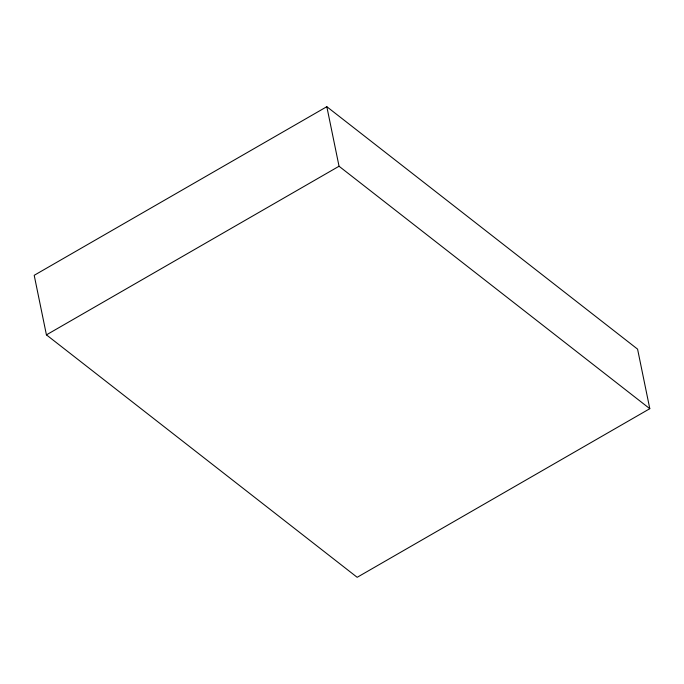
<?xml version="1.0" encoding="UTF-8"?>
<svg xmlns="http://www.w3.org/2000/svg" width="684" height="684" viewBox="0 0 684 684"><rect width="100%" height="100%" fill="white"/><g stroke="black" fill="none" stroke-linecap="round" stroke-linejoin="round"><path stroke-width="1.03" d="M326.824 106.695L34.2 275.31L46.426 334.869L357.176 577.305L649.8 408.69L637.574 349.131L326.824 106.695L339.042 166.246L649.8 408.69M46.426 334.869L339.042 166.246"/></g></svg>
